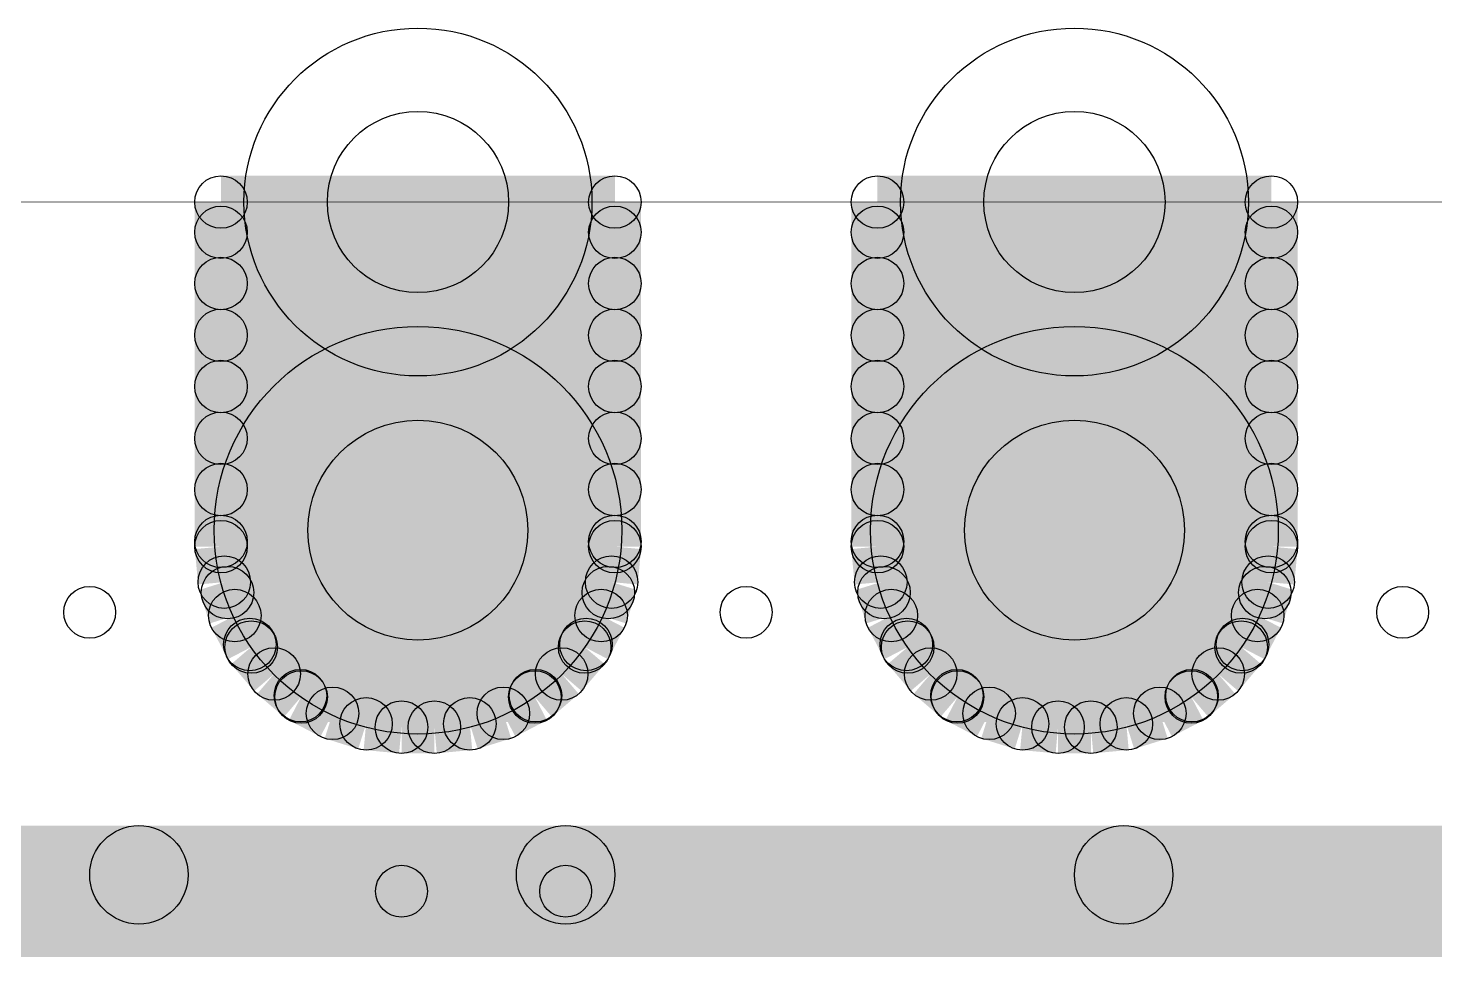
# Model space of a CAD drawing. Extents: x 0 to 126, y 0 to 22.
# Drawn here: x 12.27 to 17.71, y 16.14 to 19.74 of the extents above; entities that cross this region are included whole.
import ezdxf

# ---------------------------------------------------------------- set-up
doc = ezdxf.new("R2010")
doc.units = 0
doc.layers.get('0').update_dxf_attribs({"linetype": 'CONTINUOUS'})
for name, color, linetype in [('SEEEDSTUDIOXIAONRF52840V1_1_GTO', 10, 'CONTINUOUS'), ('SEEEDSTUDIOXIAONRF52840V1_1_GTS', 9, 'CONTINUOUS'), ('SEEEDSTUDIOXIAONRF52840V1_1_TXT', 12, 'CONTINUOUS')]:
    doc.layers.add(name, color=color, linetype=linetype)

# ---------------------------------------------------------------- blocks, each defined once
blk = doc.blocks.new('ROUND_26')
blk.add_circle((0, 0), 0.7887)
blk = doc.blocks.new('ROUND_27')
blk.add_circle((0, 0), 0.6731)
blk = doc.blocks.new('ROUND_59')
blk.add_circle((0, 0), 0.1905)
blk = doc.blocks.new('ROUND_18')
blk.add_circle((0, 0), 0.1016)
blk = doc.blocks.new('ROUND_85')
blk.add_circle((0, 0), 0.1003)
blk = doc.blocks.new('ROUND_86')
blk.add_circle((0, 0), 0.3505)
blk = doc.blocks.new('ROUND_87')
blk.add_circle((0, 0), 0.4254)

msp = doc.modelspace()

# ---------------------------------------------------------------- linework, layer by layer
at = {"layer": 'SEEEDSTUDIOXIAONRF52840V1_1_GTO'}
for points, const_width in [([(24.892, 19.0627), (7.747, 19.0627)], 0.00254), ([(19.812, 16.3957), (9.271, 16.3957)], 0.508)]:
    msp.add_lwpolyline(points, dxfattribs=dict(at, const_width=const_width))
at = {"layer": 'SEEEDSTUDIOXIAONRF52840V1_1_GTS'}
for points, const_width in [([(14.5415, 19.0627), (13.0175, 19.0627)], 0.2032), ([(13.0175, 19.0627), (13.0175, 17.7292)], 0.2032), ([(14.5415, 17.7292), (14.5415, 19.0627)], 0.2032), ([(15.5575, 17.7292), (15.5575, 19.0627)], 0.2032), ([(15.5575, 19.0627), (17.0815, 19.0627)], 0.2032), ([(17.0815, 19.0627), (17.0815, 17.7292)], 0.2032), ([(24.892, 19.0627), (7.747, 19.0627)], 0.00254), ([(13.0175, 18.94586), (14.5415, 18.94586)], 0.2032), ([(17.0815, 18.94586), (15.5575, 18.94586)], 0.2032), ([(14.5415, 18.74774), (13.0175, 18.74774)], 0.2032), ([(15.5575, 18.74774), (17.0815, 18.74774)], 0.2032), ([(13.0175, 18.54708), (14.5415, 18.54708)], 0.2032), ([(17.0815, 18.54708), (15.5575, 18.54708)], 0.2032), ([(14.5415, 18.34896), (13.0175, 18.34896)], 0.2032), ([(15.5575, 18.34896), (17.0815, 18.34896)], 0.2032), ([(13.0175, 18.1483), (14.5415, 18.1483)], 0.2032), ([(17.0815, 18.1483), (15.5575, 18.1483)], 0.2032), ([(14.5415, 17.95018), (13.0175, 17.95018)], 0.2032), ([(15.5575, 17.95018), (17.0815, 17.95018)], 0.2032), ([(13.0175, 17.74952), (14.5415, 17.74952)], 0.2032), ([(13.0175, 17.7292), (13.0302, 17.59204)], 0.2032), ([(14.5288, 17.59204), (14.5415, 17.7292)], 0.2032), ([(17.0815, 17.74952), (15.5575, 17.74952)], 0.2032), ([(15.5702, 17.59204), (15.5575, 17.7292)], 0.2032), ([(17.0815, 17.7292), (17.0688, 17.59204)], 0.2032), ([(13.0302, 17.59204), (13.07084, 17.4625)], 0.2032), ([(14.48816, 17.4625), (14.5288, 17.59204)], 0.2032), ([(15.61084, 17.4625), (15.5702, 17.59204)], 0.2032), ([(17.0688, 17.59204), (17.02816, 17.4625)], 0.2032), ([(14.5161, 17.5514), (13.0429, 17.5514)], 0.2032), ([(15.5829, 17.5514), (17.0561, 17.5514)], 0.2032), ([(13.07084, 17.4625), (13.13434, 17.34058)], 0.2032), ([(14.42466, 17.34058), (14.48816, 17.4625)], 0.2032), ([(15.67434, 17.34058), (15.61084, 17.4625)], 0.2032), ([(17.02816, 17.4625), (16.96466, 17.34058)], 0.2032), ([(13.12926, 17.35074), (14.42974, 17.35074)], 0.2032), ([(13.13434, 17.34058), (13.22324, 17.23644)], 0.2032), ([(14.33576, 17.23644), (14.42466, 17.34058)], 0.2032), ([(16.96974, 17.35074), (15.66926, 17.35074)], 0.2032), ([(15.76324, 17.23644), (15.67434, 17.34058)], 0.2032), ([(16.96466, 17.34058), (16.87576, 17.23644)], 0.2032), ([(13.22324, 17.23644), (13.32738, 17.14754)], 0.2032), ([(14.23162, 17.14754), (14.33576, 17.23644)], 0.2032), ([(15.86738, 17.14754), (15.76324, 17.23644)], 0.2032), ([(16.87576, 17.23644), (16.77162, 17.14754)], 0.2032), ([(14.23416, 17.15262), (13.32484, 17.15262)], 0.2032), ([(15.86484, 17.15262), (16.77416, 17.15262)], 0.2032), ([(13.32738, 17.14754), (13.4493, 17.08404)], 0.2032), ([(14.1097, 17.08404), (14.23162, 17.14754)], 0.2032), ([(15.9893, 17.08404), (15.86738, 17.14754)], 0.2032), ([(16.77162, 17.14754), (16.6497, 17.08404)], 0.2032), ([(13.4493, 17.08404), (13.57884, 17.0434)], 0.2032), ([(13.57884, 17.0434), (13.716, 17.0307)], 0.2032), ([(13.843, 17.0307), (13.98016, 17.0434)], 0.2032), ([(13.98016, 17.0434), (14.1097, 17.08404)], 0.2032), ([(16.11884, 17.0434), (15.9893, 17.08404)], 0.2032), ([(16.256, 17.0307), (16.11884, 17.0434)], 0.2032), ([(16.52016, 17.0434), (16.383, 17.0307)], 0.2032), ([(16.6497, 17.08404), (16.52016, 17.0434)], 0.2032), ([(13.716, 17.0307), (13.843, 17.0307)], 0.2032), ([(16.383, 17.0307), (16.256, 17.0307)], 0.2032), ([(12.7, 16.4592), (14.351, 16.4592)], 0.381), ([(16.51, 16.4592), (19.431, 16.4592)], 0.381)]:
    msp.add_lwpolyline(points, dxfattribs=dict(at, const_width=const_width))

# ---------------------------------------------------------------- block references
for name, p in [('ROUND_27', (13.7795, 19.0627)), ('ROUND_27', (16.3195, 19.0627)), ('ROUND_18', (13.0175, 19.0627)), ('ROUND_18', (14.5415, 19.0627)), ('ROUND_18', (14.5415, 19.0627)), ('ROUND_18', (15.5575, 19.0627)), ('ROUND_18', (17.0815, 19.0627)), ('ROUND_18', (13.0175, 18.94586)), ('ROUND_18', (14.5415, 18.94586)), ('ROUND_18', (15.5575, 18.94586)), ('ROUND_18', (17.0815, 18.94586)), ('ROUND_18', (13.0175, 18.74774)), ('ROUND_18', (14.5415, 18.74774)), ('ROUND_18', (15.5575, 18.74774)), ('ROUND_18', (17.0815, 18.74774)), ('ROUND_18', (13.0175, 18.54708)), ('ROUND_18', (14.5415, 18.54708)), ('ROUND_18', (15.5575, 18.54708)), ('ROUND_18', (17.0815, 18.54708)), ('ROUND_26', (13.7795, 17.7927)), ('ROUND_26', (16.3195, 17.7927)), ('ROUND_18', (13.0175, 18.34896)), ('ROUND_18', (14.5415, 18.34896)), ('ROUND_18', (15.5575, 18.34896)), ('ROUND_18', (17.0815, 18.34896)), ('ROUND_18', (13.0175, 18.1483)), ('ROUND_18', (14.5415, 18.1483)), ('ROUND_18', (15.5575, 18.1483)), ('ROUND_18', (17.0815, 18.1483)), ('ROUND_18', (13.0175, 17.95018)), ('ROUND_18', (14.5415, 17.95018)), ('ROUND_18', (15.5575, 17.95018)), ('ROUND_18', (17.0815, 17.95018)), ('ROUND_18', (13.0175, 17.74952)), ('ROUND_18', (13.0175, 17.7292)), ('ROUND_18', (14.5415, 17.74952)), ('ROUND_18', (14.5415, 17.7292)), ('ROUND_18', (15.5575, 17.74952)), ('ROUND_18', (15.5575, 17.7292)), ('ROUND_18', (17.0815, 17.74952)), ('ROUND_18', (17.0815, 17.7292)), ('ROUND_18', (13.0302, 17.59204)), ('ROUND_18', (14.5288, 17.59204)), ('ROUND_18', (15.5702, 17.59204)), ('ROUND_18', (15.5702, 17.59204)), ('ROUND_18', (17.0688, 17.59204)), ('ROUND_18', (13.0429, 17.5514)), ('ROUND_18', (14.5161, 17.5514)), ('ROUND_18', (15.5829, 17.5514)), ('ROUND_18', (17.0561, 17.5514)), ('ROUND_18', (13.07084, 17.4625)), ('ROUND_18', (14.48816, 17.4625)), ('ROUND_18', (15.61084, 17.4625)), ('ROUND_18', (17.02816, 17.4625)), ('ROUND_18', (13.12926, 17.35074)), ('ROUND_18', (13.13434, 17.34058)), ('ROUND_18', (14.42466, 17.34058)), ('ROUND_18', (14.42974, 17.35074)), ('ROUND_18', (15.66926, 17.35074)), ('ROUND_18', (15.67434, 17.34058)), ('ROUND_18', (16.96466, 17.34058)), ('ROUND_18', (16.96974, 17.35074)), ('ROUND_18', (13.22324, 17.23644)), ('ROUND_18', (14.33576, 17.23644)), ('ROUND_18', (15.76324, 17.23644)), ('ROUND_18', (16.87576, 17.23644)), ('ROUND_18', (13.32484, 17.15262)), ('ROUND_18', (14.23416, 17.15262)), ('ROUND_18', (15.86484, 17.15262)), ('ROUND_18', (16.77416, 17.15262)), ('ROUND_18', (13.32738, 17.14754)), ('ROUND_18', (14.23162, 17.14754)), ('ROUND_18', (15.86738, 17.14754)), ('ROUND_18', (16.77162, 17.14754)), ('ROUND_18', (13.4493, 17.08404)), ('ROUND_18', (13.57884, 17.0434)), ('ROUND_18', (13.98016, 17.0434)), ('ROUND_18', (14.1097, 17.08404)), ('ROUND_18', (15.9893, 17.08404)), ('ROUND_18', (16.11884, 17.0434)), ('ROUND_18', (16.52016, 17.0434)), ('ROUND_18', (16.6497, 17.08404)), ('ROUND_18', (13.716, 17.0307)), ('ROUND_18', (13.843, 17.0307)), ('ROUND_18', (16.256, 17.0307)), ('ROUND_18', (16.383, 17.0307)), ('ROUND_59', (12.7, 16.4592)), ('ROUND_59', (14.351, 16.4592)), ('ROUND_59', (16.51, 16.4592))]:
    msp.add_blockref(name, p, dxfattribs=at)
at = {"layer": 'SEEEDSTUDIOXIAONRF52840V1_1_TXT'}
for name, p in [('ROUND_86', (13.7795, 19.0627)), ('ROUND_86', (16.3195, 19.0627)), ('ROUND_87', (13.7795, 17.7927)), ('ROUND_87', (16.3195, 17.7927)), ('ROUND_85', (12.5095, 17.4752)), ('ROUND_85', (15.0495, 17.4752)), ('ROUND_85', (17.5895, 17.4752)), ('ROUND_85', (13.716, 16.3957)), ('ROUND_85', (14.351, 16.3957))]:
    msp.add_blockref(name, p, dxfattribs=at)

doc.saveas('drawing.dxf')
